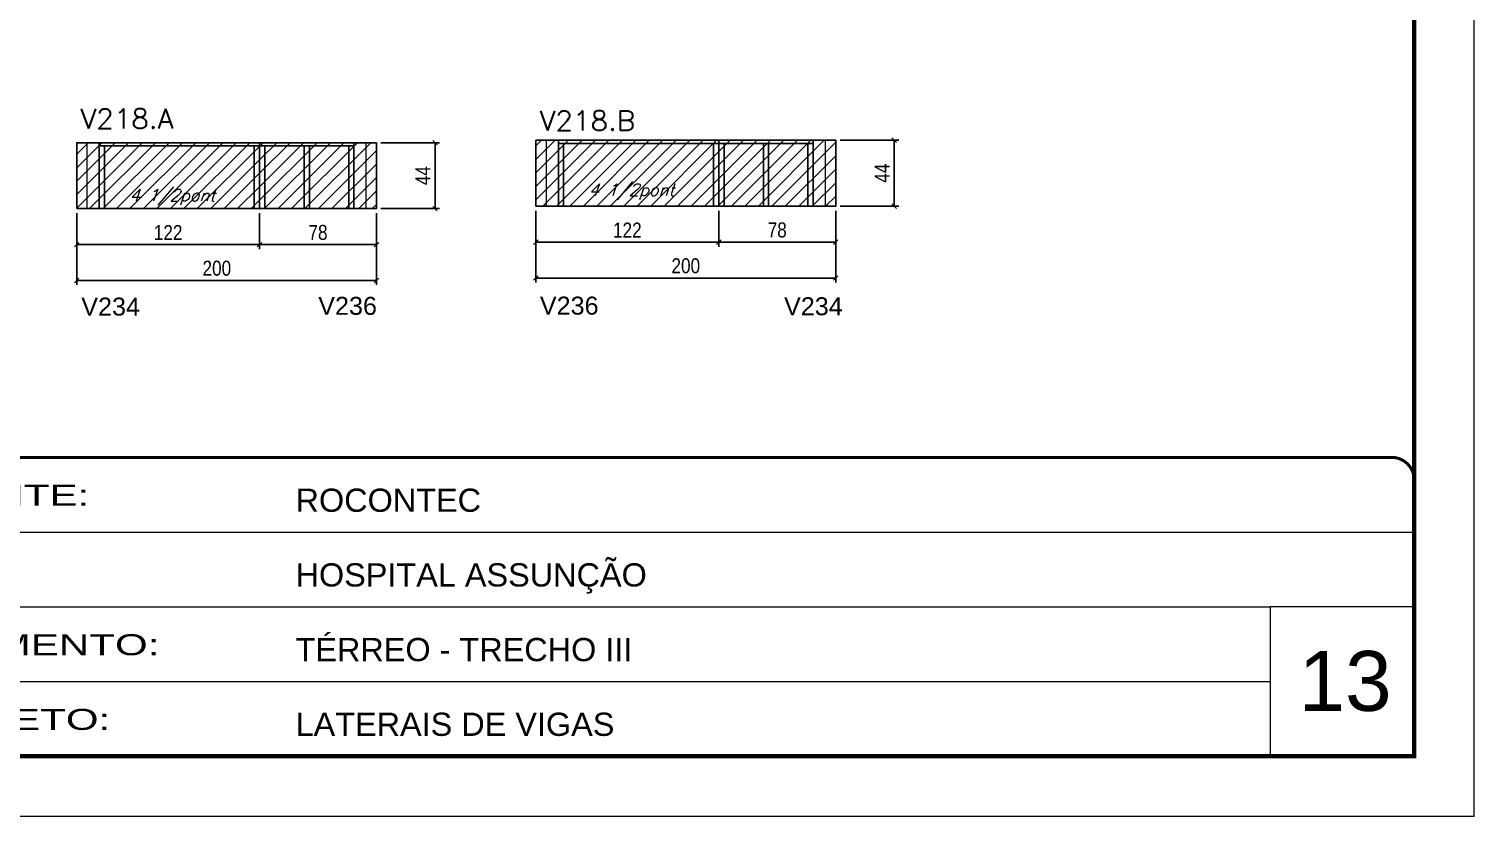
# Model space of a CAD drawing. Extents: x 137137 to 143418, y 10464 to 34486.
# Drawn here: x 137658 to 138622, y 29990 to 30515 of the extents above; entities that cross this region are included whole.
import ezdxf

# ---------------------------------------------------------------- set-up
doc = ezdxf.new("R2010")
doc.units = 0
doc.linetypes.add('CONTINUO', pattern=[0])
doc.linetypes.add('DASHED', pattern=[0.75, 0.5, -0.25])
for name, color, linetype in [('5', 5, 'Continuous'), ('COTA', 241, 'Continuous'), ('Painéis', 200, 'Continuous'), ('SARR_2.2x7', 40, 'Continuous'), ('SARR_3.5x7', 81, 'Continuous'), ('texto', 7, 'Continuous')]:
    doc.layers.add(name, color=color, linetype=linetype)
for name, color, linetype, lineweight in [('CARIMBO', 255, 'Continuous', 9), ('Folhas', 255, 'Continuous', 9), ('Hachura', 251, 'Continuous', 9), ('Sarr 2.2x7', 40, 'Continuous', 9), ('SARRAFO DE PRESSAO', 251, 'DASHED', 9), ('Texto Seção', 7, 'Continuous', 15)]:
    doc.layers.add(name, color=color, linetype=linetype, lineweight=lineweight)
doc.styles.add('ARIAL', font='arial.ttf')
doc.styles.add('COTA TECNICA', font='techl___.ttf', dxfattribs={"height": 10})
doc.styles.add('REGUA-120', font='ROMANS.shx', dxfattribs={"height": 15})
doc.styles.add('Romans', font='romans.shx')
doc.styles.get("Standard").update_dxf_attribs({"font": 'arial.ttf'})
doc.styles.add('Tecnologia', font='')
doc.styles.get('Tecnologia').set_extended_font_data('Forgotten Futurist')
doc.dimstyles.new('PAINEL', dxfattribs={"dimtxt": 10, "dimasz": 3, "dimexe": 3, "dimexo": 3, "dimgap": 3, "dimtad": 1, "dimdec": 1, "dimzin": 12, "dimdsep": 46, "dimtxsty": 'COTA TECNICA', "dimblk1": 'OBLIQUE', "dimblk2": 'OBLIQUE', "dimsah": 1, "dimcen": 0.9, "dimclrd": 4, "dimclre": 4, "dimclrt": 240, "dimadec": 1, "dimazin": 3, "dimtfac": 1, "dimtdec": 1, "dimtmove": 0, "dimatfit": 3, "dimfxl": 1, "dimtolj": 1, "dimtzin": 12, "dimarcsym": 0})
pattern_1 = [(45, (-1598.5, -7.321), (-4.49012806, 4.49012806), [])]

# ---------------------------------------------------------------- blocks, each defined once
blk = doc.blocks.new('9999999999')
at = {"color": 30, "linetype": 'CONTINUO'}
for p, q in [((98564.56, 34379.64), (99583.98, 34379.64)), ((98564.56, 34329.83), (99487.98, 34329.83)), ((99583.98, 34329.83), (99487.98, 34329.83)), ((99487.98, 34329.83), (99487.98, 34230.21)), ((98564.56, 34280.02), (99487.98, 34280.02))]:
    blk.add_line(p, q, dxfattribs=at)
at = {"color": 30, "linetype": 'CONTINUO', "const_width": 2}
blk.add_lwpolyline([(99583.98, 34230.21), (99583.98, 34414.45, 0.414214), (99568.98, 34429.45), (98228.98, 34429.45, 0.414214), (98213.98, 34414.45), (98213.98, 34245.21, 0.414214), (98228.98, 34230.21), (99583.98, 34230.21)], format="xyb", dxfattribs=at)
at = {"layer": 'Folhas'}
blk.add_lwpolyline([(98138.98, 34190.21), (99623.98, 34190.21), (99623.98, 35240.21), (98138.98, 35240.21)], close=True, dxfattribs=at)
at = {"layer": 'Folhas', "color": 30, "const_width": 3}
blk.add_lwpolyline([(98213.98, 34230.21), (99583.98, 34230.21), (99583.98, 35200.21), (98213.98, 35200.21)], close=True, dxfattribs=at)
at = {"color": 7, "linetype": 'Continuous', "ltscale": 5, "style": 'ARIAL'}
for s, height, p in [('ROCONTEC', 15.483, (98837.68, 34393.13)), ('HOSPITAL ASSUNÇÃO', 15.4829, (98837.68, 34343.32)), ('TÉRREO - TRECHO III', 15.4829, (98837.68, 34293.51)), ('LATERAIS DE VIGAS', 15.4829, (98837.68, 34243.7))]:
    blk.add_text(s, height=height, dxfattribs=at).set_placement(p)
at = {"layer": 'Folhas', "color": 7, "style": 'Tecnologia', "width": 1.5}
for s, p in [('CLIENTE:', (98573.65, 34397.17)), ('PAVIMENTO:', (98573.65, 34297.5)), ('PROJETO:', (98573.65, 34247.69))]:
    blk.add_text(s, height=14, dxfattribs=at).set_placement(p)
blk = doc.blocks.new('_Oblique')
at = {"color": 0, "linetype": 'ByBlock', "lineweight": -2}
blk.add_line((-0.5, -0.5), (0.5, 0.5), dxfattribs=at)
blk = doc.blocks.new('*D5527')
at = {"layer": 'COTA', "color": 4, "linetype": 'ByBlock', "lineweight": -2, "transparency": 16777216}
for p, q in [((137689.98, 30392.18), (137689.98, 30344.27)), ((137889.98, 30392.18), (137889.98, 30344.27)), ((137889.98, 30347.27), (137689.98, 30347.27))]:
    blk.add_line(p, q, dxfattribs=at)
at = {"layer": 'Defpoints', "color": 0, "linetype": 'ByBlock', "transparency": 16777216}
for p in [(137689.98, 30395.18), (137889.98, 30395.18), (137689.98, 30347.27)]:
    blk.add_point(p, dxfattribs=at)
at = {"layer": 'COTA', "color": 4, "linetype": 'ByBlock', "lineweight": -2, "transparency": 16777216, "xscale": 3, "yscale": 3, "zscale": 3, "rotation": 180}
blk.add_blockref('_Oblique', (137689.98, 30347.27), dxfattribs=at)
at = {"layer": 'COTA', "color": 4, "linetype": 'ByBlock', "lineweight": -2, "transparency": 16777216, "xscale": 3, "yscale": 3, "zscale": 3}
blk.add_blockref('_Oblique', (137889.98, 30347.27), dxfattribs=at)
at = {"layer": 'COTA', "color": 240, "linetype": 'ByBlock', "transparency": 16777216, "insert": (137783.48, 30355.38), "char_height": 10, "attachment_point": 5, "style": 'COTA TECNICA'}
blk.add_mtext('\\A1;200', dxfattribs=at)
blk = doc.blocks.new('*D5528')
at = {"layer": 'COTA', "color": 4, "linetype": 'ByBlock', "lineweight": -2, "transparency": 16777216}
for p, q in [((137892.98, 30439.18), (137932.05, 30439.18)), ((137929.05, 30439.18), (137929.05, 30395.18)), ((137892.98, 30395.18), (137932.05, 30395.18))]:
    blk.add_line(p, q, dxfattribs=at)
at = {"layer": 'Defpoints', "color": 0, "linetype": 'ByBlock', "transparency": 16777216}
for p in [(137889.98, 30439.18), (137889.98, 30395.18), (137929.05, 30395.18)]:
    blk.add_point(p, dxfattribs=at)
at = {"layer": 'COTA', "color": 4, "linetype": 'ByBlock', "lineweight": -2, "transparency": 16777216, "xscale": 3, "yscale": 3, "zscale": 3}
for p, rotation in [((137929.05, 30439.18), 90), ((137929.05, 30395.18), 270)]:
    blk.add_blockref('_Oblique', p, dxfattribs=dict(at, rotation=rotation))
at = {"layer": 'COTA', "color": 240, "linetype": 'ByBlock', "transparency": 16777216, "insert": (137920.97, 30417.18), "char_height": 10, "attachment_point": 5, "rotation": 90, "style": 'COTA TECNICA'}
blk.add_mtext('\\A1;44', dxfattribs=at)
blk = doc.blocks.new('*D5516')
at = {"layer": 'COTA', "color": 4, "linetype": 'ByBlock', "lineweight": -2, "transparency": 16777216}
for p, q in [((137689.98, 30392.18), (137689.98, 30368.17)), ((137811.98, 30392.18), (137811.98, 30368.17)), ((137689.98, 30371.17), (137811.98, 30371.17))]:
    blk.add_line(p, q, dxfattribs=at)
at = {"layer": 'Defpoints', "color": 0, "linetype": 'ByBlock', "transparency": 16777216}
for p in [(137689.98, 30395.18), (137811.98, 30395.18), (137811.98, 30371.17)]:
    blk.add_point(p, dxfattribs=at)
at = {"layer": 'COTA', "color": 4, "linetype": 'ByBlock', "lineweight": -2, "transparency": 16777216, "xscale": 3, "yscale": 3, "zscale": 3, "rotation": 180}
blk.add_blockref('_Oblique', (137689.98, 30371.17), dxfattribs=at)
at = {"layer": 'COTA', "color": 4, "linetype": 'ByBlock', "lineweight": -2, "transparency": 16777216, "xscale": 3, "yscale": 3, "zscale": 3}
blk.add_blockref('_Oblique', (137811.98, 30371.17), dxfattribs=at)
at = {"layer": 'COTA', "color": 240, "linetype": 'ByBlock', "transparency": 16777216, "insert": (137750.98, 30379.23), "char_height": 10, "attachment_point": 5, "style": 'COTA TECNICA'}
blk.add_mtext('\\A1;122', dxfattribs=at)
blk = doc.blocks.new('*D5517')
at = {"layer": 'COTA', "color": 4, "linetype": 'ByBlock', "lineweight": -2, "transparency": 16777216}
for p, q in [((137811.98, 30392.18), (137811.98, 30368.17)), ((137889.98, 30392.18), (137889.98, 30368.17)), ((137811.98, 30371.17), (137889.98, 30371.17))]:
    blk.add_line(p, q, dxfattribs=at)
at = {"layer": 'Defpoints', "color": 0, "linetype": 'ByBlock', "transparency": 16777216}
for p in [(137811.98, 30395.18), (137889.98, 30395.18), (137889.98, 30371.17)]:
    blk.add_point(p, dxfattribs=at)
at = {"layer": 'COTA', "color": 4, "linetype": 'ByBlock', "lineweight": -2, "transparency": 16777216, "xscale": 3, "yscale": 3, "zscale": 3, "rotation": 180}
blk.add_blockref('_Oblique', (137811.98, 30371.17), dxfattribs=at)
at = {"layer": 'COTA', "color": 4, "linetype": 'ByBlock', "lineweight": -2, "transparency": 16777216, "xscale": 3, "yscale": 3, "zscale": 3}
blk.add_blockref('_Oblique', (137889.98, 30371.17), dxfattribs=at)
at = {"layer": 'COTA', "color": 240, "linetype": 'ByBlock', "transparency": 16777216, "insert": (137850.98, 30379.27), "char_height": 10, "attachment_point": 5, "style": 'COTA TECNICA'}
blk.add_mtext('\\A1;78', dxfattribs=at)
blk = doc.blocks.new('*D5518')
at = {"layer": 'COTA', "color": 4, "linetype": 'ByBlock', "lineweight": -2, "transparency": 16777216}
for p, q in [((137996.35, 30393.82), (137996.35, 30345.91)), ((138196.35, 30393.82), (138196.35, 30345.91)), ((138196.35, 30348.91), (137996.35, 30348.91))]:
    blk.add_line(p, q, dxfattribs=at)
at = {"layer": 'Defpoints', "color": 0, "linetype": 'ByBlock', "transparency": 16777216}
for p in [(137996.35, 30396.82), (138196.35, 30396.82), (137996.35, 30348.91)]:
    blk.add_point(p, dxfattribs=at)
at = {"layer": 'COTA', "color": 4, "linetype": 'ByBlock', "lineweight": -2, "transparency": 16777216, "xscale": 3, "yscale": 3, "zscale": 3, "rotation": 180}
blk.add_blockref('_Oblique', (137996.35, 30348.91), dxfattribs=at)
at = {"layer": 'COTA', "color": 4, "linetype": 'ByBlock', "lineweight": -2, "transparency": 16777216, "xscale": 3, "yscale": 3, "zscale": 3}
blk.add_blockref('_Oblique', (138196.35, 30348.91), dxfattribs=at)
at = {"layer": 'COTA', "color": 240, "linetype": 'ByBlock', "transparency": 16777216, "insert": (138096.35, 30357.02), "char_height": 10, "attachment_point": 5, "style": 'COTA TECNICA'}
blk.add_mtext('\\A1;200', dxfattribs=at)
blk = doc.blocks.new('*D5519')
at = {"layer": 'COTA', "color": 4, "linetype": 'ByBlock', "lineweight": -2, "transparency": 16777216}
for p, q in [((138199.35, 30440.82), (138238.42, 30440.82)), ((138235.42, 30440.82), (138235.42, 30396.82)), ((138199.35, 30396.82), (138238.42, 30396.82))]:
    blk.add_line(p, q, dxfattribs=at)
at = {"layer": 'Defpoints', "color": 0, "linetype": 'ByBlock', "transparency": 16777216}
for p in [(138196.35, 30440.82), (138196.35, 30396.82), (138235.42, 30396.82)]:
    blk.add_point(p, dxfattribs=at)
at = {"layer": 'COTA', "color": 4, "linetype": 'ByBlock', "lineweight": -2, "transparency": 16777216, "xscale": 3, "yscale": 3, "zscale": 3}
for p, rotation in [((138235.42, 30440.82), 90), ((138235.42, 30396.82), 270)]:
    blk.add_blockref('_Oblique', p, dxfattribs=dict(at, rotation=rotation))
at = {"layer": 'COTA', "color": 240, "linetype": 'ByBlock', "transparency": 16777216, "insert": (138227.34, 30418.82), "char_height": 10, "attachment_point": 5, "rotation": 90, "style": 'COTA TECNICA'}
blk.add_mtext('\\A1;44', dxfattribs=at)
blk = doc.blocks.new('*D5520')
at = {"layer": 'COTA', "color": 4, "linetype": 'ByBlock', "lineweight": -2, "transparency": 16777216}
for p, q in [((137996.35, 30393.82), (137996.35, 30369.81)), ((138118.35, 30393.82), (138118.35, 30369.81)), ((137996.35, 30372.81), (138118.35, 30372.81))]:
    blk.add_line(p, q, dxfattribs=at)
at = {"layer": 'Defpoints', "color": 0, "linetype": 'ByBlock', "transparency": 16777216}
for p in [(137996.35, 30396.82), (138118.35, 30396.82), (138118.35, 30372.81)]:
    blk.add_point(p, dxfattribs=at)
at = {"layer": 'COTA', "color": 4, "linetype": 'ByBlock', "lineweight": -2, "transparency": 16777216, "xscale": 3, "yscale": 3, "zscale": 3, "rotation": 180}
blk.add_blockref('_Oblique', (137996.35, 30372.81), dxfattribs=at)
at = {"layer": 'COTA', "color": 4, "linetype": 'ByBlock', "lineweight": -2, "transparency": 16777216, "xscale": 3, "yscale": 3, "zscale": 3}
blk.add_blockref('_Oblique', (138118.35, 30372.81), dxfattribs=at)
at = {"layer": 'COTA', "color": 240, "linetype": 'ByBlock', "transparency": 16777216, "insert": (138057.35, 30380.87), "char_height": 10, "attachment_point": 5, "style": 'COTA TECNICA'}
blk.add_mtext('\\A1;122', dxfattribs=at)
blk = doc.blocks.new('*D5521')
at = {"layer": 'COTA', "color": 4, "linetype": 'ByBlock', "lineweight": -2, "transparency": 16777216}
for p, q in [((138118.35, 30393.82), (138118.35, 30369.81)), ((138196.35, 30393.82), (138196.35, 30369.81)), ((138118.35, 30372.81), (138196.35, 30372.81))]:
    blk.add_line(p, q, dxfattribs=at)
at = {"layer": 'Defpoints', "color": 0, "linetype": 'ByBlock', "transparency": 16777216}
for p in [(138118.35, 30396.82), (138196.35, 30396.82), (138196.35, 30372.81)]:
    blk.add_point(p, dxfattribs=at)
at = {"layer": 'COTA', "color": 4, "linetype": 'ByBlock', "lineweight": -2, "transparency": 16777216, "xscale": 3, "yscale": 3, "zscale": 3, "rotation": 180}
blk.add_blockref('_Oblique', (138118.35, 30372.81), dxfattribs=at)
at = {"layer": 'COTA', "color": 4, "linetype": 'ByBlock', "lineweight": -2, "transparency": 16777216, "xscale": 3, "yscale": 3, "zscale": 3}
blk.add_blockref('_Oblique', (138196.35, 30372.81), dxfattribs=at)
at = {"layer": 'COTA', "color": 240, "linetype": 'ByBlock', "transparency": 16777216, "insert": (138157.35, 30380.91), "char_height": 10, "attachment_point": 5, "style": 'COTA TECNICA'}
blk.add_mtext('\\A1;78', dxfattribs=at)

msp = doc.modelspace()

# ---------------------------------------------------------------- hatches: boundary and pattern name
at = {"layer": 'Hachura', "linetype": 'ByBlock'}
h = msp.add_hatch(dxfattribs=at)
h.set_pattern_fill('ANSI31', color=256, scale=2)
h.set_pattern_definition([(45, (-3183.5, -7.321), (-4.49012806, 4.49012806), [])])
h.paths.add_polyline_path([(138196.35, 30440.82), (137996.35, 30440.82), (137996.35, 30396.82), (138196.35, 30396.82)])
h.paths.add_polyline_path([(138023.57, 30398.51), (138091.19, 30398.51), (138096.69, 30414.48), (138029.07, 30414.48)], flags=24)
h = msp.add_hatch(dxfattribs=at)
h.set_pattern_fill('ANSI31', color=256, scale=2)
h.set_pattern_definition(pattern_1)
h.paths.add_polyline_path([(137811.98, 30395.18), (137811.98, 30439.18), (137689.98, 30439.18), (137689.98, 30395.18)])
h.paths.add_polyline_path([(137717.2, 30394.86), (137784.82, 30394.86), (137790.32, 30410.84), (137722.7, 30410.84)], flags=9)
h = msp.add_hatch(dxfattribs=at)
h.set_pattern_fill('ANSI31', color=256, scale=2)
h.set_pattern_definition(pattern_1)
h.paths.add_polyline_path([(137889.98, 30439.18), (137811.98, 30439.18), (137811.98, 30395.18), (137889.98, 30395.18)])

# ---------------------------------------------------------------- linework, layer by layer
at = {"layer": 'Painéis', "linetype": 'ByBlock'}
for p, q in [((138118.35, 30396.82), (138118.35, 30440.82)), ((137811.98, 30395.18), (137811.98, 30439.18))]:
    msp.add_line(p, q, dxfattribs=at)
for points in [[(137996.35, 30396.82), (138196.35, 30396.82), (138196.35, 30440.82), (137996.35, 30440.82)], [(137689.98, 30395.18), (137889.98, 30395.18), (137889.98, 30439.18), (137689.98, 30439.18)]]:
    msp.add_lwpolyline(points, close=True, dxfattribs=at)
at = {"layer": 'Sarr 2.2x7'}
for p, q in [((138003.35, 30396.82), (138003.35, 30440.82)), ((138189.35, 30440.82), (138189.35, 30396.82)), ((137696.98, 30395.18), (137696.98, 30439.18)), ((137882.98, 30439.18), (137882.98, 30395.18))]:
    msp.add_line(p, q, dxfattribs=at)
at = {"layer": 'SARR_2.2x7', "linetype": 'Continuous'}
for p, q in [((138011.35, 30438.62), (138011.35, 30440.82)), ((138181.35, 30438.62), (138181.35, 30440.82)), ((137704.98, 30436.98), (137704.98, 30439.18)), ((137811.98, 30436.98), (137704.98, 30436.98)), ((137874.98, 30436.98), (137811.98, 30436.98)), ((137874.98, 30436.98), (137874.98, 30439.18)), ((138118.35, 30438.62), (138011.35, 30438.62)), ((138181.35, 30438.62), (138118.35, 30438.62))]:
    msp.add_line(p, q, dxfattribs=at)
at = {"layer": 'SARR_3.5x7'}
for p, q in [((137704.98, 30436.98), (137704.98, 30395.18)), ((137708.48, 30436.98), (137708.48, 30395.18)), ((137808.48, 30436.98), (137808.48, 30395.18)), ((137815.48, 30436.98), (137815.48, 30395.18)), ((137841.73, 30436.98), (137841.73, 30395.18)), ((137845.23, 30436.98), (137845.23, 30395.18)), ((137871.48, 30436.98), (137871.48, 30395.18)), ((137874.98, 30436.98), (137874.98, 30395.18)), ((138011.35, 30438.62), (138011.35, 30396.82)), ((138014.85, 30438.62), (138014.85, 30396.82)), ((138114.85, 30438.62), (138114.85, 30396.82)), ((138121.85, 30438.62), (138121.85, 30396.82)), ((138148.1, 30438.62), (138148.1, 30396.82)), ((138151.6, 30438.62), (138151.6, 30396.82)), ((138177.85, 30438.62), (138177.85, 30396.82)), ((138181.35, 30438.62), (138181.35, 30396.82))]:
    msp.add_line(p, q, dxfattribs=at)

# ---------------------------------------------------------------- block references
at = {"layer": 'SARRAFO DE PRESSAO', "color": 6, "linetype": 'ByBlock'}
msp.add_blockref('9999999999', (38998.31, -4200.15), dxfattribs=at)

# ---------------------------------------------------------------- texts
at = {"layer": '5', "linetype": 'Continuous'}
for s, p in [('V234', (137693.03, 30323.86)), ('V236', (137851.14, 30324.36)), ('V236', (137999.01, 30324.51)), ('V234', (138161.9, 30324.08))]:
    msp.add_text(s, height=12, rotation=0.00004, dxfattribs=at).set_placement(p)
at = {"layer": 'CARIMBO', "style": 'ARIAL'}
msp.add_text('13', height=40, dxfattribs=at).set_placement((138505.15, 30060.19))
at = {"layer": 'texto', "color": 2, "char_height": 8, "attachment_point": 5, "style": 'Romans'}
for insert in [(138060.13, 30406.49), (137753.76, 30402.85)]:
    msp.add_mtext('{\\Q19;\\C256;4 1/2pont}', dxfattribs=dict(at, insert=insert))
at = {"layer": 'Texto Seção', "style": 'REGUA-120', "width": 1.05}
for s, p in [('V218.A', (137692.48, 30448.67)), ('V218.B', (137998.85, 30447.31))]:
    msp.add_text(s, height=13, dxfattribs=at).set_placement(p)

# ---------------------------------------------------------------- dimensions: what is measured, and where the dimension line sits
at = {"layer": 'COTA', "linetype": 'ByBlock'}
for base, p1, p2, picture, middle in [((137929.05, 30395.18), (137889.98, 30439.18), (137889.98, 30395.18), '*D5528', (137920.97, 30417.18)), ((138235.42, 30396.82), (138196.35, 30440.82), (138196.35, 30396.82), '*D5519', (138227.34, 30418.82))]:
    dim = msp.add_linear_dim(base=base, p1=p1, p2=p2, angle=90, dimstyle='PAINEL', dxfattribs=at)
    dim.commit()
    dim.dimension.update_dxf_attribs({"geometry": picture, "text_midpoint": middle})
for base, p1, p2, picture, middle in [((137689.98, 30347.27), (137889.98, 30395.18), (137689.98, 30395.18), '*D5527', (137783.48, 30347.27)), ((137996.35, 30348.91), (138196.35, 30396.82), (137996.35, 30396.82), '*D5518', (138096.35, 30348.91))]:
    dim = msp.add_linear_dim(base=base, p1=p1, p2=p2, dimstyle='PAINEL', dxfattribs=at)
    dim.commit()
    dim.dimension.update_dxf_attribs({"geometry": picture, "text_midpoint": middle, "dimtype": 160})
for base, p1, p2, picture, middle in [((137811.98, 30371.17), (137689.98, 30395.18), (137811.98, 30395.18), '*D5516', (137750.98, 30379.23)), ((137889.98, 30371.17), (137811.98, 30395.18), (137889.98, 30395.18), '*D5517', (137850.98, 30379.27)), ((138118.35, 30372.81), (137996.35, 30396.82), (138118.35, 30396.82), '*D5520', (138057.35, 30380.87)), ((138196.35, 30372.81), (138118.35, 30396.82), (138196.35, 30396.82), '*D5521', (138157.35, 30380.91))]:
    dim = msp.add_linear_dim(base=base, p1=p1, p2=p2, dimstyle='PAINEL', dxfattribs=at)
    dim.commit()
    dim.dimension.update_dxf_attribs({"geometry": picture, "text_midpoint": middle})

doc.saveas('drawing.dxf')
